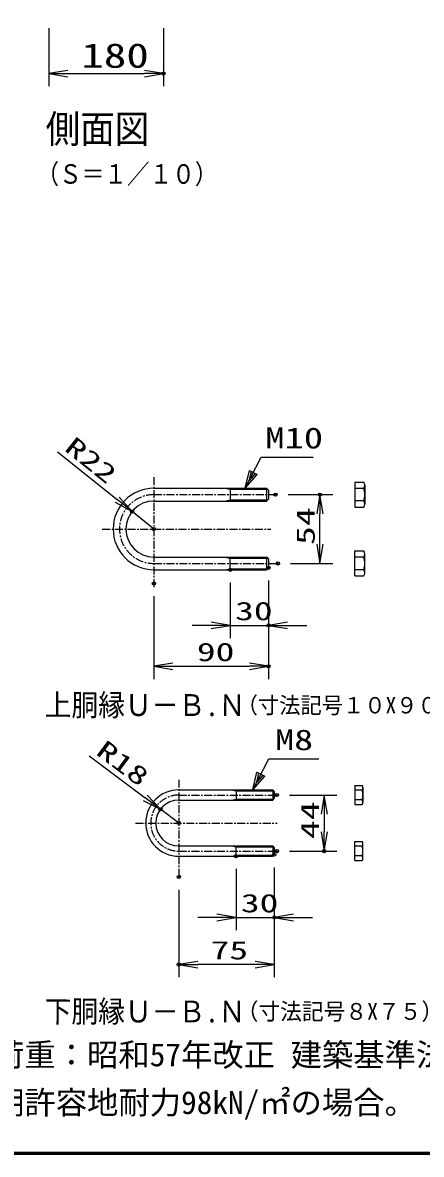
# Model space of a CAD drawing. Units: millimetres, scale not verified. Extents: x -2950 to 2950, y -2100 to 2100.
# Drawn here: x 326 to 952, y -1950 to -173 of the extents above; entities that cross this region are included whole.
import ezdxf
from ezdxf.enums import TextEntityAlignment as Align

# ---------------------------------------------------------------- set-up
doc = ezdxf.new("R2010")
doc.units = ezdxf.units.MM
doc.header["$LTSCALE"] = 10
doc.header["$PDMODE"] = 32
doc.header["$PDSIZE"] = 5
doc.linetypes.add('USER5', pattern=[2, 1.25, -0.25, 0.25, -0.25])
for name, color, linetype, lineweight in [('0-1_1', 7, 'Continuous', 25), ('0-2_0', 7, 'Continuous', 25), ('0-4_EXTCNT-L', 2, 'Continuous', 25), ('0-6_WAKU', 7, 'Continuous', 25), ('0-9_D-TTL-TXT', 2, 'Continuous', 25)]:
    doc.layers.add(name, color=color, linetype=linetype, lineweight=lineweight)
doc.layers.add('0-5_DEFPOINTS', color=7, linetype='Continuous')
doc.styles.add('ＭＳ ゴシック', font='')
doc.styles.get('ＭＳ ゴシック').set_extended_font_data('MS Gothic')

# ---------------------------------------------------------------- blocks, each defined once
blk = doc.blocks.new('DARROWS')
at = {"layer": '0-2_0', "color": 2}
blk.add_line((0, 0), (-9.991, 0), dxfattribs=at)
blk.add_lwpolyline([(-10, -1.667), (0, 0), (-10, 1.667)], dxfattribs=at)

msp = doc.modelspace()

# ---------------------------------------------------------------- linework, layer by layer
at = {"layer": '0-1_1', "color": 4}
for p, q in [((675.28, -904.08), (700.37, -855.07)), ((700.37, -855.07), (782.19, -855.07)), ((675.28, -904.08), (681.81, -875.96)), ((681.66, -891.62), (684.93, -877.56)), ((691.16, -880.75), (681.66, -891.62)), ((681.81, -875.96), (694.27, -882.34)), ((687.06, -1377.77), (712.15, -1328.76)), ((712.15, -1328.76), (790.97, -1328.76)), ((687.06, -1377.77), (693.59, -1349.66)), ((693.59, -1349.66), (706.05, -1356.04))]:
    msp.add_line(p, q, dxfattribs=at)
msp.add_lwpolyline([(702.94, -1354.44), (693.44, -1365.31), (696.71, -1351.25)], dxfattribs=at)
at = {"layer": '0-2_0', "color": 4, "linetype": 'USER5'}
for p, q in [((531.86, -886.82), (531.86, -1060.46)), ((531.86, -914.08), (722.78, -914.08)), ((450.53, -968.08), (715.36, -968.08)), ((531.86, -1022.08), (726.61, -1022.08)), ((570.94, -1361.67), (570.94, -1514.41)), ((570.94, -1385.77), (725.02, -1385.77)), ((502.84, -1429.77), (725.73, -1429.77)), ((570.94, -1473.77), (725.02, -1473.77))]:
    msp.add_line(p, q, dxfattribs=at)
at = {"layer": '0-2_0'}
for p, q in [((531.86, -904.08), (708.86, -904.08)), ((642.86, -904.08), (651.86, -905.7)), ((651.86, -904.08), (651.86, -924.08)), ((651.86, -905.7), (710.48, -905.7)), ((711.86, -907.08), (708.86, -904.08)), ((708.86, -904.08), (708.86, -924.08)), ((847.23, -894.48), (861.43, -894.48)), ((847.23, -894.48), (847.23, -933.68)), ((861.43, -904.28), (847.23, -904.28)), ((863.23, -899.24), (863.23, -928.92)), ((531.86, -924.08), (708.86, -924.08)), ((642.86, -924.08), (651.86, -922.46)), ((651.86, -922.46), (710.48, -922.46)), ((708.86, -924.08), (711.86, -921.08)), ((711.86, -907.08), (711.86, -921.08)), ((861.43, -923.88), (847.23, -923.88)), ((847.23, -933.68), (861.43, -933.68)), ((531.86, -1012.08), (708.86, -1012.08)), ((642.86, -1012.08), (651.86, -1013.7)), ((651.86, -1032.08), (651.86, -1012.08)), ((708.86, -1012.08), (708.86, -1032.08)), ((711.86, -1015.08), (708.86, -1012.08)), ((847.23, -1041.68), (847.23, -1002.48)), ((847.23, -1002.48), (861.43, -1002.48)), ((861.43, -1012.28), (847.23, -1012.28)), ((863.23, -1036.92), (863.23, -1007.24)), ((642.86, -1032.08), (651.86, -1030.46)), ((651.86, -1013.7), (710.48, -1013.7)), ((651.86, -1030.46), (710.48, -1030.46)), ((708.86, -1032.08), (711.86, -1029.08)), ((711.86, -1015.08), (711.86, -1029.08)), ((531.86, -1032.08), (708.86, -1032.08)), ((861.43, -1031.88), (847.23, -1031.88)), ((847.23, -1041.68), (861.43, -1041.68)), ((570.94, -1377.77), (718.54, -1377.77)), ((653.54, -1377.77), (660.94, -1379.17)), ((660.94, -1377.77), (660.94, -1393.77)), ((660.94, -1379.17), (719.94, -1379.17)), ((718.54, -1377.77), (718.54, -1393.77)), ((720.94, -1380.17), (718.54, -1377.77)), ((720.94, -1380.17), (720.94, -1391.37)), ((847.23, -1370.77), (847.23, -1400.77)), ((847.23, -1370.77), (858.83, -1370.77)), ((858.83, -1378.27), (847.23, -1378.27)), ((860.23, -1373.93), (860.23, -1397.06)), ((570.94, -1393.77), (718.54, -1393.77)), ((653.54, -1393.77), (660.94, -1392.37)), ((660.94, -1392.37), (719.94, -1392.37)), ((718.54, -1393.77), (720.94, -1391.37)), ((858.83, -1393.27), (847.23, -1393.27)), ((847.23, -1400.77), (858.83, -1400.77)), ((570.94, -1465.77), (718.54, -1465.77)), ((653.54, -1465.77), (660.94, -1467.17)), ((660.94, -1481.77), (660.94, -1465.77)), ((660.94, -1467.17), (719.94, -1467.17)), ((718.54, -1465.77), (718.54, -1481.77)), ((720.94, -1468.17), (718.54, -1465.77)), ((720.94, -1468.17), (720.94, -1479.37)), ((847.23, -1458.77), (858.83, -1458.77)), ((847.23, -1488.77), (847.23, -1458.77)), ((858.83, -1466.27), (847.23, -1466.27)), ((860.23, -1485.62), (860.23, -1462.48)), ((570.94, -1481.77), (718.54, -1481.77)), ((653.54, -1481.77), (660.94, -1480.37)), ((660.94, -1480.37), (719.94, -1480.37)), ((718.54, -1481.77), (720.94, -1479.37)), ((858.83, -1481.27), (847.23, -1481.27)), ((847.23, -1488.77), (858.83, -1488.77))]:
    msp.add_line(p, q, dxfattribs=at)
for centre, radius, start, end in [((531.86, -968.08), 64, 90, 270), ((855.67, -899.38), 7.57, 319.63134, 40.36866), ((835.66, -914.08), 27.58, 339.18458, 20.81542), ((531.86, -968.08), 44, 90, 270), ((855.67, -928.78), 7.57, 319.63134, 40.36866), ((855.67, -1007.38), 7.57, 319.63134, 40.36866), ((835.66, -1022.08), 27.58, 339.18458, 20.81542), ((855.67, -1036.78), 7.57, 319.63134, 40.36866), ((570.94, -1429.77), 52, 90, 270), ((839.44, -1385.77), 20.79, 338.85295, 21.14705), ((854.64, -1374.52), 5.63, 318.21899, 41.78101), ((570.94, -1429.77), 36, 90, 270), ((854.51, -1397.02), 5.72, 319.0514, 40.9486), ((854.51, -1462.52), 5.72, 319.0514, 40.9486), ((839.44, -1473.77), 20.79, 338.85295, 21.14705), ((854.64, -1485.02), 5.63, 318.21899, 41.78101)]:
    msp.add_arc(centre, radius, start, end, dxfattribs=at)
at = {"layer": '0-2_0', "color": 4, "linetype": 'USER5'}
for centre, radius in [((531.86, -968.08), 54), ((570.94, -1429.77), 44)]:
    msp.add_arc(centre, radius, 90, 270, dxfattribs=at)
at = {"layer": '0-4_EXTCNT-L', "color": 1}
for p, q in [((366.9, -181.65), (366.9, -272.9)), ((546.9, -181.65), (546.9, -272.9)), ((742.78, -914.08), (812.66, -914.08)), ((746.61, -1022.08), (812.66, -1022.08)), ((651.86, -1052.08), (651.86, -1139.38)), ((711.86, -1049.08), (711.86, -1139.38)), ((711.86, -1049.08), (711.86, -1203.66)), ((531.86, -1073.66), (531.86, -1203.66)), ((745.02, -1385.77), (819.36, -1385.77)), ((745.02, -1473.77), (819.36, -1473.77)), ((660.94, -1501.77), (660.94, -1598.08)), ((720.94, -1499.37), (720.94, -1598.08)), ((720.94, -1499.37), (720.94, -1672)), ((570.94, -1534.41), (570.94, -1672))]:
    msp.add_line(p, q, dxfattribs=at)
at = {"layer": '0-4_EXTCNT-L'}
for p, q in [((396.9, -252.9), (516.9, -252.9)), ((380.52, -846.7), (474.13, -921.78)), ((531.86, -968.08), (497.53, -940.55)), ((792.66, -992.08), (792.66, -944.08)), ((621.86, -1119.38), (591.86, -1119.38)), ((651.86, -1119.38), (711.86, -1119.38)), ((741.86, -1119.38), (771.86, -1119.38)), ((561.86, -1183.66), (681.86, -1183.66)), ((430.13, -1324.2), (518.14, -1390.18)), ((570.94, -1429.77), (542.14, -1408.18)), ((799.36, -1415.77), (799.36, -1443.77)), ((630.94, -1578.08), (600.94, -1578.08)), ((660.94, -1578.08), (720.94, -1578.08)), ((750.94, -1578.08), (780.94, -1578.08)), ((690.94, -1652), (600.94, -1652))]:
    msp.add_line(p, q, dxfattribs=at)
at = {"layer": '0-4_EXTCNT-L', "color": 4}
for p, q in [((675.28, -904.08), (694.27, -882.34)), ((687.06, -1377.77), (706.05, -1356.04))]:
    msp.add_line(p, q, dxfattribs=at)
at = {"layer": '0-5_DEFPOINTS'}
for p in [(546.9, -252.9), (722.78, -914.08), (792.66, -914.08), (497.53, -940.55), (531.86, -968.08), (651.86, -1032.08), (711.86, -1029.08), (726.61, -1022.08), (531.86, -1053.66), (711.86, -1119.38), (711.86, -1183.66), (725.02, -1385.77), (542.14, -1408.18), (570.94, -1429.77), (725.02, -1473.77), (799.36, -1473.77), (660.94, -1481.77), (720.94, -1479.37), (570.94, -1514.41), (720.94, -1578.08), (570.94, -1652)]:
    msp.add_point(p, dxfattribs=at)
at = {"layer": '0-6_WAKU'}
msp.add_lwpolyline([(-2699.97, 1950), (2800.03, 1950), (2800.03, -1950), (-2699.97, -1950)], close=True, dxfattribs=at)
for points in [[(2798.7, 1948.67), (2798.7, -1948.67), (-2698.64, -1948.67)], [(2797.36, 1947.33), (2797.36, -1947.33), (-2697.3, -1947.33)]]:
    msp.add_lwpolyline(points, dxfattribs=at)

# ---------------------------------------------------------------- block references
at = {"layer": '0-4_EXTCNT-L', "xscale": 3, "yscale": 3}
for p, rotation in [((366.9, -252.9), 180), ((497.53, -940.55), 321.2693), ((792.66, -914.08), 90), ((792.66, -1022.08), 270), ((711.86, -1119.38), 180), ((531.86, -1183.66), 180), ((799.36, -1385.77), 90), ((542.14, -1408.18), 323.14018), ((799.36, -1473.77), 270), ((720.94, -1578.08), 180), ((570.94, -1652), 180)]:
    msp.add_blockref('DARROWS', p, dxfattribs=dict(at, rotation=rotation))
for p in [(546.9, -252.9), (651.86, -1119.38), (711.86, -1183.66), (660.94, -1578.08), (720.94, -1652)]:
    msp.add_blockref('DARROWS', p, dxfattribs=at)

# ---------------------------------------------------------------- texts
at = {"layer": '0-1_1', "color": 4, "style": 'ＭＳ ゴシック'}
for s, height, width, p in [('側面図', 44.18, 0.9, (361.9, -375.15)), ('（Ｓ＝１／１０）', 30.65, 0.85, (347.4, -435.04)), ('M10', 32.91, 1.35, (706.87, -851.4)), ('（寸法記号１０X９０）', 25.79, 0.95, (661.85, -1265.4)), ('M8', 32.44, 1.35, (722.39, -1325)), ('（寸法記号８X７５）', 26.36, 0.95, (661.85, -1746.64))]:
    msp.add_text(s, height=height, dxfattribs=dict(at, width=width)).set_placement(p, align=Align.BOTTOM_LEFT)
at = {"layer": '0-1_1', "color": 4, "style": 'ＭＳ ゴシック', "width": 0.9}
for s, p in [('上胴縁Ｕ－Ｂ.Ｎ', (360.33, -1271.7)), ('下胴縁Ｕ－Ｂ.Ｎ', (360.33, -1752.83))]:
    msp.add_text(s, height=34.24, rotation=359.934, dxfattribs=at).set_placement(p, align=Align.BOTTOM_LEFT)
at = {"layer": '0-4_EXTCNT-L', "color": 3, "style": 'ＭＳ ゴシック'}
for s, height, width, p in [('180', 38.49, 1.35, (417.9, -255.3)), ('30', 28.89, 1.5, (659.36, -1119.93)), ('90', 28.89, 1.5, (599.36, -1184.21)), ('30', 28.89, 1.5, (668.44, -1578.63)), ('75', 28.89, 1.5, (620.94, -1652.55))]:
    msp.add_text(s, height=height, dxfattribs=dict(at, width=width)).set_placement(p, align=Align.BOTTOM_LEFT)
at = {"layer": '0-4_EXTCNT-L', "color": 3, "style": 'ＭＳ ゴシック', "width": 1.5}
for s, rotation, p in [('R22', 321.269, (384.07, -850.26)), ('54', 90, (793.21, -993.08)), ('R18', 323.14, (433.79, -1327.64)), ('44', 90, (799.91, -1454.77))]:
    msp.add_text(s, height=28.89, rotation=rotation, dxfattribs=at).set_placement(p, align=Align.BOTTOM_LEFT)
at = {"layer": '0-9_D-TTL-TXT', "color": 7, "style": 'ＭＳ ゴシック'}
for s, p in [('（設計条件）風荷重：昭和57年改正 建築基準法・同施行令に基づく風圧力に準拠。', (-65.22, -1822.54)), ('（基礎条件）長期許容地耐力98kN/㎡の場合。', (-65.22, -1897.54))]:
    msp.add_text(s, height=36.08, dxfattribs=at).set_placement(p, align=Align.BOTTOM_LEFT)

doc.saveas('drawing.dxf')
